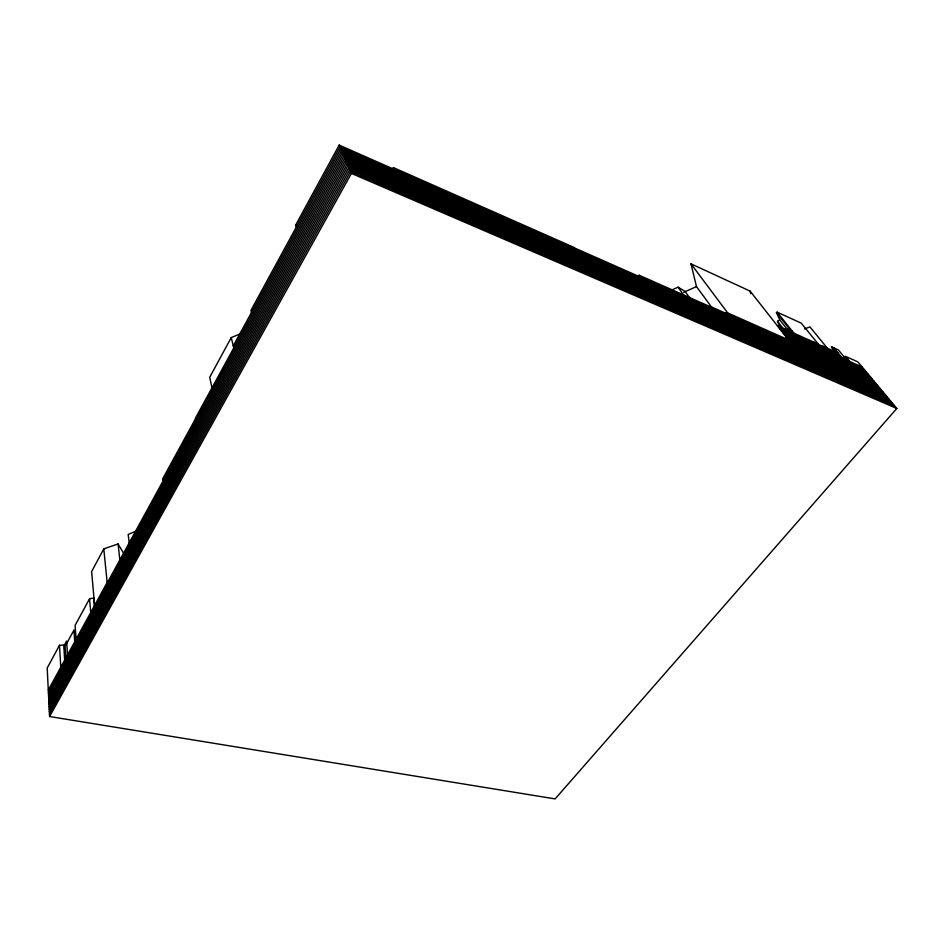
<?xml version="1.0" encoding="UTF-8"?>
<svg xmlns="http://www.w3.org/2000/svg" width="944" height="944" viewBox="0 0 944 944"><rect width="100%" height="100%" fill="white"/><g stroke="black" fill="none" stroke-linecap="round" stroke-linejoin="round"><path stroke-width="1.42" d="M124.065 554.081L118.083 543.956L103.793 548.865L91.627 571.557L94.624 605.387M65.325 644.894L59.484 645.283L47.2 668.045L49.595 716.531L555.131 798.907L896.8 408.469L857.813 361.859L845.588 356.384L843.157 357.446M94.365 600.75L93.716 598.024L89.562 598.744L75.095 625.388L76.098 639.241M240.696 333.633L231.233 337.586L209.71 377.27L211.987 387.854M75.827 641.708L75.201 633.035L73.915 630.167L65.101 646.392L65.832 658.015M296.357 227.02L295.684 225.085L339.203 145.093L873.896 381.081M233.262 345.87L340.784 148.763L876.882 384.656M195.55 418.676L162.604 478.962L163.218 482.868M48.286 690.088L107.769 581.362L107.994 583.663M162.864 480.638L342.377 152.456L879.891 388.255M107.828 581.929L162.946 481.192M48.404 692.448L343.191 154.32L881.401 390.061M48.522 694.819L343.994 156.197L882.911 391.878M48.64 697.203L344.808 158.073L884.434 393.695M48.758 699.587L345.622 159.961L885.968 395.524M48.876 701.982L346.436 161.861L887.502 397.353M48.994 704.389L347.262 163.76L889.036 399.194M49.112 706.796L348.076 165.672L890.581 401.035M49.23 709.215L348.914 167.595L892.127 402.887M49.348 711.646L349.74 169.531L893.673 404.74M49.466 714.089L350.578 171.466L895.231 406.604M49.595 716.531L351.416 173.413L339.203 145.093M637.401 277.56L639.064 275.211L709.723 306.481M780.11 327.332L777.526 321.338L779.756 319.886L776.428 312.558L777.113 312.157L801.267 323.167L818.306 344.135L777.396 325.798M791.815 331.875L792.512 331.462L785.715 328.406L787.095 330.14M671.467 290.127L678.04 287.2L684.955 291.307L690.017 298.339M683.704 292.298L696.483 286.587L712.047 307.756M135.995 531.071L128.183 534.481L129.399 544.487M844.585 359.168L847.028 358.106L844.03 356.761M846.013 360.903L848.455 359.829L845.458 358.496M832.065 348.017L833.174 347.569L841.694 357.906L840.573 358.354L831.452 346.79L833.174 347.569M804.453 328.972L809.905 326.895L827.333 348.194M811.486 342.766L813.563 342.011L814.967 343.746L812.878 344.501M811.828 343.191L813.917 342.448L822.826 346.436M724.638 313.337L727.057 312.641L869.448 375.771M725.983 315.143L728.402 314.446L727.057 312.641M351.416 173.413L896.8 408.469M875.383 382.875L339.993 146.922L250.915 310.446L251.47 312.499M878.38 386.45L341.586 150.603L195.443 418.145L195.856 420.316M870.923 377.541L709.392 306.033L710.726 307.838M640.008 276.58L872.409 379.311M574.377 247.894L640.315 277.04M866.509 372.255L785.679 336.324L786.151 338.872M787.072 338.094L867.973 374.013M780.145 329.279L838.52 355.392L839.133 356.62L840.691 356.36M781.514 331.025L862.132 367.027M782.906 332.784L863.583 368.774M784.287 334.554L865.046 370.508M778.765 327.533L837.104 353.658L837.717 354.885L839.263 354.625L839.369 355.44L837.847 352.903L836.29 353.162L835.676 351.935L822.472 346.011L823.876 347.734M834.142 351.782L833.599 347.758L838.355 349.905L846.898 360.23M696.483 286.587L690.996 263.848L750.091 291.094L788.476 339.875M295.684 225.085L297.124 226.737M845.588 356.384L849.895 361.564M833.599 347.758L842.119 358.095M831.452 346.79L840.573 358.354M777.113 312.157L793.892 333.197L793.184 333.61L776.428 312.558M779.756 319.886L787.685 329.869M777.526 321.338L784.547 330.223M690.996 263.848L727.647 312.901M678.04 287.2L683.904 295.389M639.064 275.211L641.259 278.409M575.25 249.275L574.082 247.434L393.188 167.477L394.073 169.306M231.233 337.586L233.77 347.958M750.091 291.094L750.61 293.608M118.083 543.956L120.03 561.42M103.793 548.865L107.156 582.483M93.716 598.024L94.565 607.653M89.562 598.744L90.73 612.503M73.915 630.167L74.729 641.743M67.496 654.959L66.599 641.059L63.791 646.227L64.664 660.151M59.484 645.283L60.794 667.231"/></g></svg>
